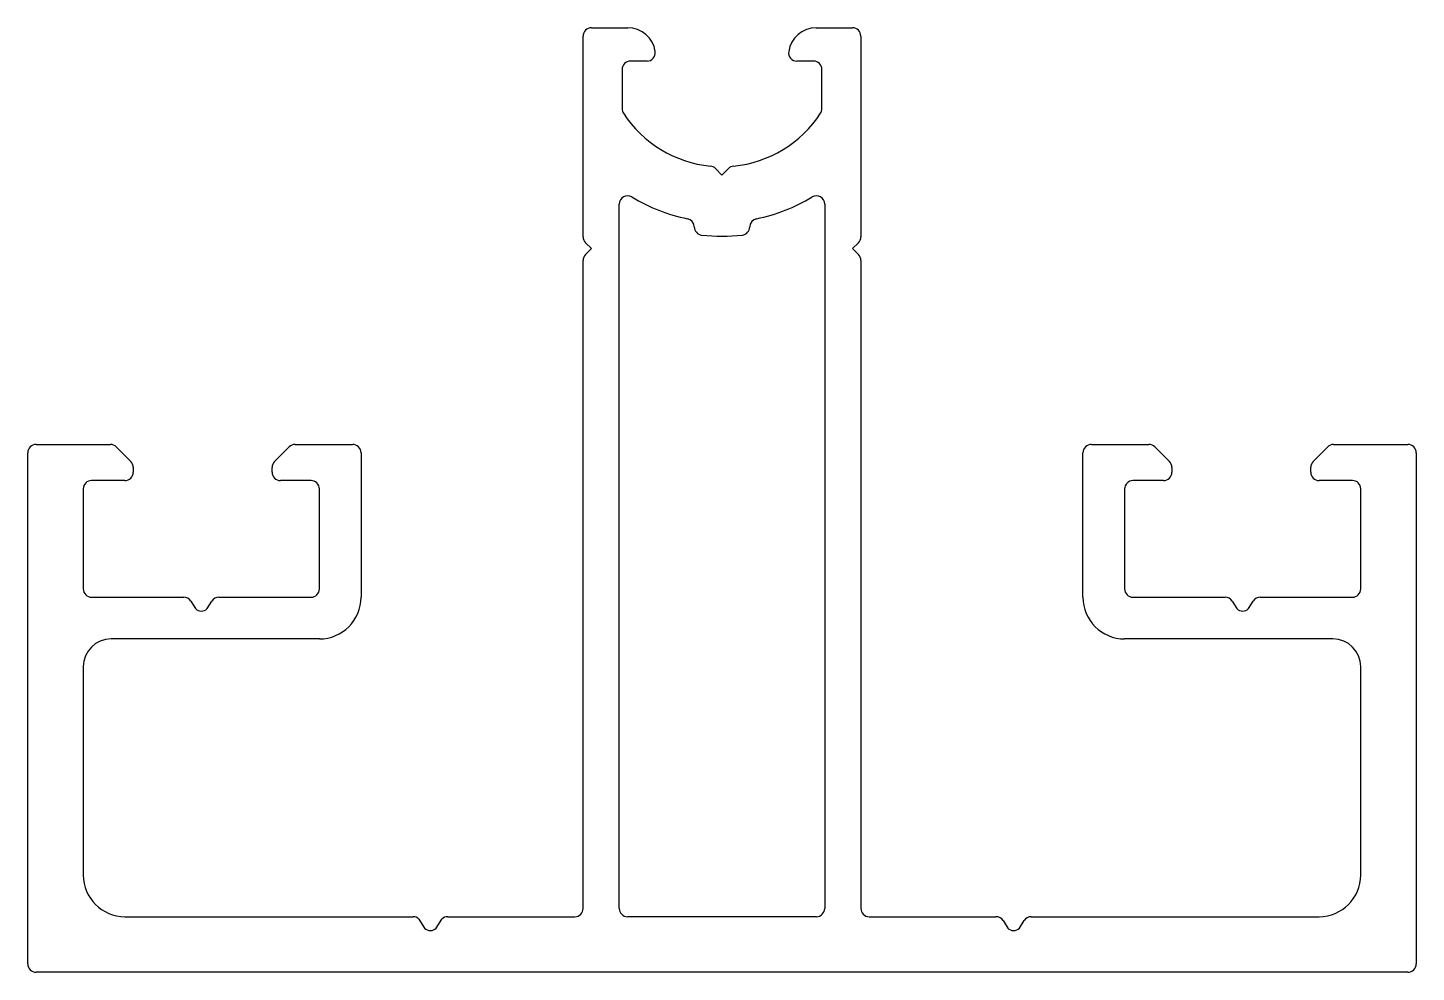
# Model space of a CAD drawing. Extents: x 834.6 to 884.6, y 462.1 to 496.1.
import ezdxf

# ---------------------------------------------------------------- set-up
doc = ezdxf.new("R2010")
doc.units = 0
doc.layers.get('0').update_dxf_attribs({"linetype": 'CONTINUOUS'})

msp = doc.modelspace()

# ---------------------------------------------------------------- linework, layer by layer
at = {"color": 0}
for p, q in [((854.947, 496.146), (856.255, 496.146)), ((863.04, 496.146), (864.347, 496.146)), ((854.647, 488.62), (854.647, 495.846)), ((864.647, 495.846), (864.647, 488.62)), ((856.047, 494.646), (856.047, 493.233)), ((856.947, 494.946), (856.347, 494.946)), ((862.947, 494.946), (862.347, 494.946)), ((863.247, 493.233), (863.247, 494.646)), ((859.413, 491.08), (859.647, 490.846)), ((859.647, 490.846), (859.882, 491.08)), ((855.947, 464.447), (855.947, 489.799)), ((863.347, 489.799), (863.347, 464.447)), ((854.947, 488.196), (854.735, 488.408)), ((854.735, 487.984), (854.947, 488.196)), ((864.56, 488.408), (864.347, 488.196)), ((864.347, 488.196), (864.56, 487.984)), ((854.647, 464.447), (854.647, 487.772)), ((864.647, 487.772), (864.647, 464.447)), ((834.947, 481.147), (837.623, 481.147)), ((837.835, 481.06), (838.36, 480.535)), ((843.535, 480.533), (844.06, 481.057)), ((844.271, 481.145), (846.347, 481.147)), ((872.948, 481.147), (875.024, 481.145)), ((875.235, 481.057), (875.76, 480.533)), ((880.935, 480.535), (881.46, 481.06)), ((881.672, 481.147), (884.348, 481.147)), ((834.647, 462.447), (834.647, 480.847)), ((846.648, 480.847), (846.648, 475.647)), ((872.647, 475.647), (872.647, 480.847)), ((884.648, 480.847), (884.648, 462.447)), ((838.447, 480.323), (838.447, 480.147)), ((843.447, 480.145), (843.447, 480.321)), ((875.847, 480.321), (875.847, 480.145)), ((880.848, 480.147), (880.848, 480.323)), ((836.647, 479.547), (836.647, 475.947)), ((838.147, 479.847), (836.947, 479.847)), ((844.847, 479.847), (843.748, 479.845)), ((845.148, 475.947), (845.148, 479.547)), ((874.147, 479.545), (874.147, 475.947)), ((875.547, 479.845), (874.447, 479.845)), ((882.348, 479.847), (881.148, 479.847)), ((882.648, 475.947), (882.648, 479.547)), ((836.947, 475.647), (840.264, 475.647)), ((840.519, 475.505), (840.685, 475.235)), ((841.11, 475.235), (841.276, 475.505)), ((841.531, 475.647), (844.848, 475.647)), ((874.447, 475.647), (877.764, 475.647)), ((878.019, 475.505), (878.185, 475.235)), ((878.61, 475.235), (878.776, 475.505)), ((879.031, 475.647), (882.348, 475.647)), ((845.148, 474.147), (837.647, 474.147)), ((881.648, 474.147), (874.147, 474.147)), ((836.647, 473.147), (836.647, 465.647)), ((882.648, 465.647), (882.648, 473.147)), ((838.147, 464.147), (848.523, 464.147)), ((848.735, 464.06), (848.935, 463.735)), ((849.36, 463.735), (849.56, 464.06)), ((849.772, 464.147), (854.347, 464.147)), ((863.047, 464.147), (856.247, 464.147)), ((864.947, 464.147), (869.514, 464.147)), ((869.769, 464.005), (869.935, 463.735)), ((870.36, 463.735), (870.526, 464.005)), ((870.781, 464.147), (881.148, 464.147)), ((884.348, 462.147), (834.947, 462.147))]:
    msp.add_line(p, q, dxfattribs=at)
for centre, radius, start, end in [((854.947, 495.846), 0.3, 90, 180), ((856.255, 495.146), 1, 8.2132, 90), ((863.04, 495.146), 1, 90, 171.7868), ((864.347, 495.846), 0.3, 360, 90), ((856.946, 495.247), 0.301, 270.2729, 7.9403), ((862.345, 495.244), 0.298, 171.3723, 270.4145), ((856.347, 494.646), 0.3, 90, 180), ((862.947, 494.646), 0.3, 0, 90), ((856.347, 493.233), 0.3, 180, 213.1163), ((859.647, 495.386), 4.24, 213.1163, 264.3591), ((859.647, 495.386), 4.24, 275.6409, 326.8837), ((862.947, 493.233), 0.3, 326.8837, 0), ((859.201, 490.868), 0.3, 45, 84.3591), ((860.094, 490.868), 0.3, 95.6409, 135), ((856.247, 489.799), 0.3, 58.676, 180), ((859.647, 495.386), 6.24, 238.676, 258.5346), ((859.647, 495.386), 6.24, 281.4654, 301.324), ((863.047, 489.799), 0.3, 0, 121.324), ((858.347, 488.976), 0.3, 0.731, 78.5346), ((860.947, 488.976), 0.3, 101.4654, 179.269), ((854.947, 488.62), 0.3, 180, 225), ((858.947, 488.984), 0.3, 180.731, 263.7594), ((859.647, 495.386), 6.74, 263.7594, 276.2406), ((860.348, 488.984), 0.3, 276.2406, 359.269), ((864.347, 488.62), 0.3, 315, 360), ((854.947, 487.772), 0.3, 135, 180), ((864.347, 487.772), 0.3, 0, 45), ((834.947, 480.847), 0.3, 90, 180), ((837.623, 480.847), 0.3, 45, 90), ((844.272, 480.845), 0.3, 90.0597, 135), ((846.348, 480.847), 0.3, 360, 90.0597), ((872.947, 480.847), 0.3, 89.9403, 180), ((875.023, 480.845), 0.3, 45, 89.9403), ((881.672, 480.847), 0.3, 90, 135), ((884.348, 480.847), 0.3, 0, 90), ((838.147, 480.323), 0.3, 0, 45), ((843.747, 480.321), 0.3, 135, 180), ((875.547, 480.321), 0.3, 0, 45), ((881.148, 480.323), 0.3, 135, 180), ((838.147, 480.147), 0.3, 270, 0), ((843.747, 480.145), 0.3, 180, 270.0987), ((875.547, 480.145), 0.3, 270, 0), ((881.148, 480.147), 0.3, 180, 270), ((836.947, 479.547), 0.3, 90, 180), ((844.848, 479.547), 0.3, 360, 90.0987), ((874.447, 479.545), 0.3, 90, 180), ((882.348, 479.547), 0.3, 360, 90), ((836.947, 475.947), 0.3, 180, 270), ((840.264, 475.347), 0.3, 31.6655, 90), ((841.531, 475.347), 0.3, 90, 148.3345), ((844.848, 475.947), 0.3, 270, 360), ((845.148, 475.647), 1.5, 270, 0), ((874.147, 475.647), 1.5, 180, 270), ((874.447, 475.947), 0.3, 180, 270), ((877.764, 475.347), 0.3, 31.6655, 90), ((879.031, 475.347), 0.3, 90, 148.3345), ((882.348, 475.947), 0.3, 270, 360), ((840.898, 475.447), 0.3, 225, 315), ((878.397, 475.447), 0.3, 225, 315), ((837.647, 473.147), 1, 90, 180), ((881.648, 473.147), 1, 360, 90), ((838.147, 465.647), 1.5, 180, 270), ((881.148, 465.647), 1.5, 270, 0), ((848.523, 463.847), 0.3, 45, 90), ((849.772, 463.847), 0.3, 90, 135), ((854.347, 464.447), 0.3, 270, 0), ((856.247, 464.447), 0.3, 180, 270), ((863.047, 464.447), 0.3, 270, 0), ((864.947, 464.447), 0.3, 180, 270), ((869.514, 463.847), 0.3, 31.6655, 90), ((870.781, 463.847), 0.3, 90, 148.3345), ((849.147, 463.947), 0.3, 225, 315), ((870.147, 463.947), 0.3, 225, 315), ((834.947, 462.447), 0.3, 180, 270), ((884.348, 462.447), 0.3, 270, 0)]:
    msp.add_arc(centre, radius, start, end, dxfattribs=at)

doc.saveas('drawing.dxf')
